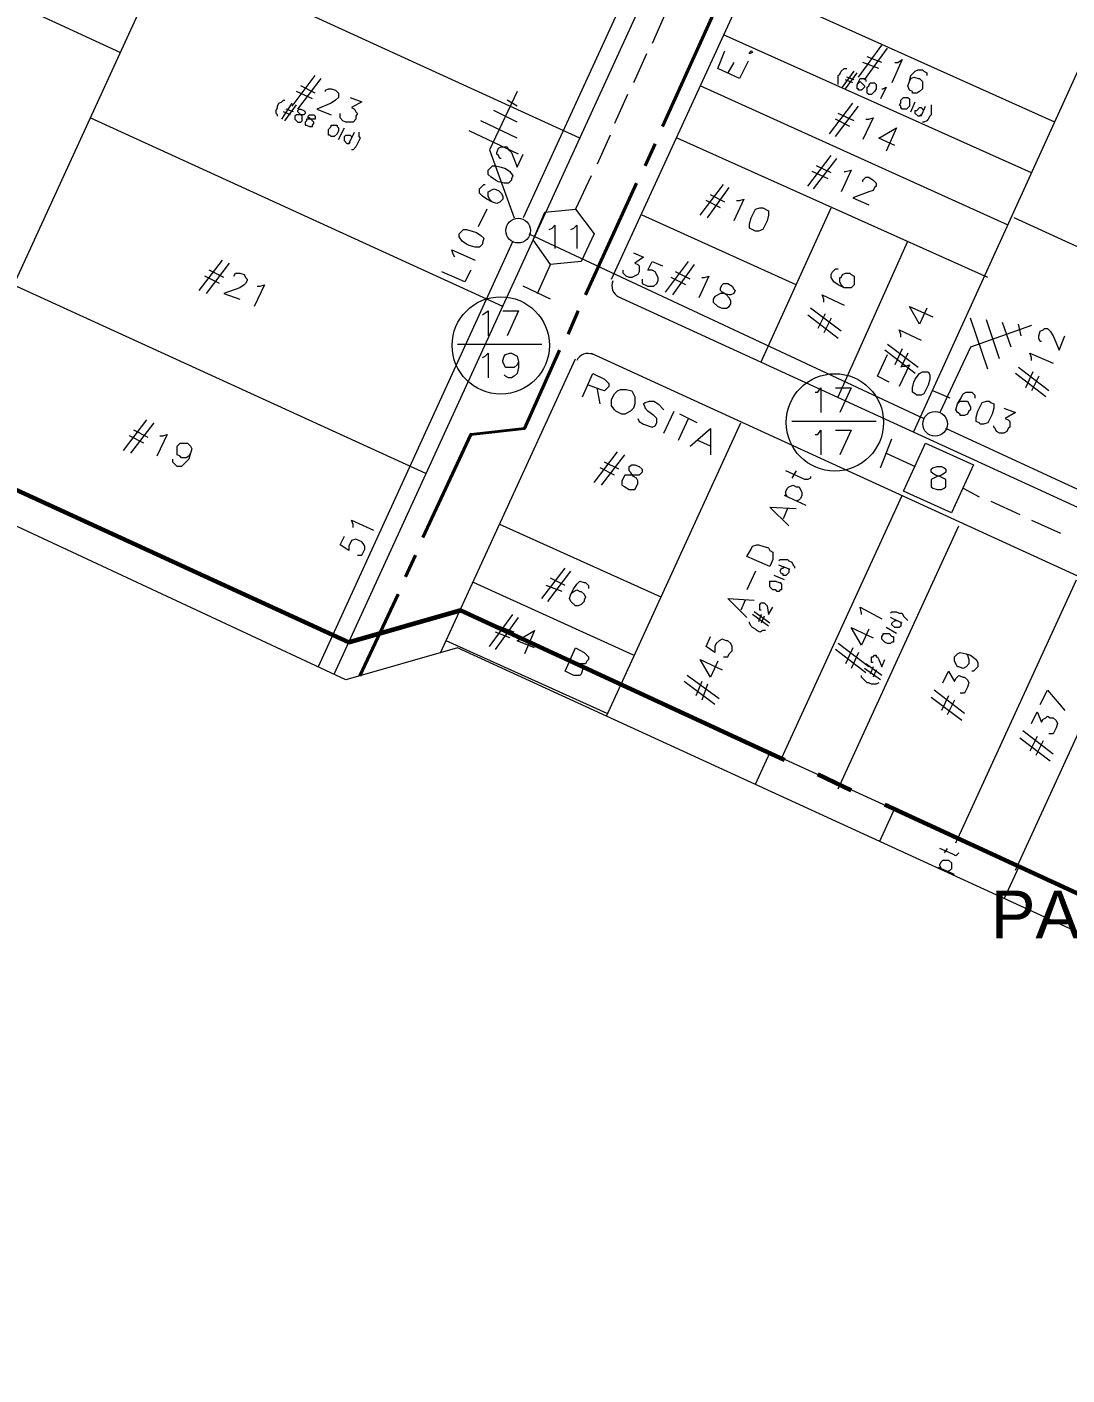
# Model space of a CAD drawing. Header units: millimetres. Extents: x 3.6 to 37.8, y 0.6 to 28.7.
# Drawn here: x 15.813 to 18.798, y 2.761 to 6.631 of the extents above; entities that cross this region are included whole.
import ezdxf

# ---------------------------------------------------------------- set-up
doc = ezdxf.new("R2010")
doc.units = ezdxf.units.MM
for name, color, linetype in [('PDF_0', 7, 'Continuous'), ('PDF_S45$BOUNDARY-NODE', 3, 'Continuous'), ('PDF_S45$NAME-ROAD', 7, 'Continuous'), ('PDF_S45$Passives-TapOffs', 7, 'Continuous'), ('PDF_S45$pole', 7, 'Continuous'), ('PDF_S45$strand', 7, 'Continuous'), ('PDF_S45$Symbols-EndOfLine', 7, 'Continuous'), ('PDF_S45$Symbols-SelfTerminating', 7, 'Continuous'), ('PDF_Text', 4, 'Continuous')]:
    doc.layers.add(name, color=color, linetype=linetype)
for name, color, linetype, true_color in [('PDF_S45$Cable-565', 23, 'Continuous', 0xdd8a6e), ('PDF_S45$Cable-840', 151, 'Continuous', 0x7fbfff), ('PDF_S45$LOTS', 254, 'Continuous', 0xdcdcdc), ('PDF_S45$ROAD', 8, 'Continuous', 0x808080), ('PDF_S45$SDU', 157, 'Continuous', 0x396472), ('PDF_S45$Symbols-Ground', 12, 'Continuous', 0xb80000)]:
    doc.layers.add(name, color=color, linetype=linetype, true_color=true_color)
doc.styles.add('PDF Swiss721BT-LightCondensed', font='arial.ttf')

msp = doc.modelspace()

# ---------------------------------------------------------------- linework, layer by layer
at = {"layer": 'PDF_0', "lineweight": 9}
msp.add_lwpolyline([(24.8509, 18.7793), (24.6007, 18.2164), (26.623, 17.2907), (26.8649, 17.3866), (27.5946, 17.0613), (27.3194, 16.4359), (29.8755, 15.2558), (28.6788, 12.4495), (28.8622, 12.3619), (26.7064, 7.6042), (26.9024, 7.5124), (26.4646, 6.5575), (26.0059, 6.7702), (23.7125, 1.8123), (22.6951, 2.2751), (22.5241, 2.3377), (17.0491, 4.8479), (16.728, 4.7562), (15.4145, 5.3691)], dxfattribs=at)
at = {"layer": 'PDF_S45$BOUNDARY-NODE', "lineweight": 60}
for points in [[(12.2913, 7.9586), (12.7625, 7.7418), (12.8835, 7.5791), (13.6924, 7.2122), (13.659, 7.133), (14.4638, 6.7619), (14.5889, 6.4324), (15.7731, 5.8904), (15.5521, 5.4067), (16.7364, 4.8646), (17.0575, 4.9563), (17.9873, 4.5268)], [(18.1791, 4.4393), (18.0832, 4.4851)], [(19.2424, 3.9514), (18.275, 4.3976)]]:
    msp.add_lwpolyline(points, dxfattribs=at)
at = {"layer": 'PDF_S45$Cable-565', "lineweight": 13}
for points in [[(17.6454, 6.6701), (17.6079, 6.5826)], [(17.5912, 6.5534), (17.5537, 6.47)], [(17.537, 6.4366), (17.4995, 6.3532)], [(17.4869, 6.3199), (17.4494, 6.2365)], [(17.4327, 6.2031), (17.3869, 6.1072)], [(18.5002, 5.3066), (18.5461, 5.2816)], [(18.5794, 5.2691), (18.6628, 5.2315)], [(18.6962, 5.2148), (18.7796, 5.1773)]]:
    msp.add_lwpolyline(points, dxfattribs=at)
at = {"layer": 'PDF_S45$Cable-840', "lineweight": 40}
for points in [[(17.6371, 6.3449), (17.783, 6.6659)], [(17.587, 6.2323), (17.6162, 6.2948)], [(17.4161, 5.8612), (17.562, 6.1822)], [(17.366, 5.7486), (17.3952, 5.8153)], [(17.341, 5.7027), (17.2409, 5.4775), (17.0866, 5.4609), (16.949, 5.1648)], [(16.9282, 5.1148), (16.899, 5.0522)], [(16.8782, 5.0022), (16.7685, 4.7677)]]:
    msp.add_lwpolyline(points, dxfattribs=at)
at = {"layer": 'PDF_S45$LOTS', "lineweight": 0}
for points in [[(15.5138, 5.3228), (17.7663, 10.2312)], [(18.3584, 5.4692), (19.3467, 7.6417)], [(14.8975, 7.1038), (16.0817, 6.5575)], [(17.3994, 6.3115), (16.2152, 6.8536)], [(18.7629, 6.3574), (17.8831, 6.7535)], [(18.6962, 6.2114), (17.8122, 6.6076)], [(18.6295, 6.0613), (17.7455, 6.4616)], [(17.1784, 5.8278), (15.9941, 6.3699)], [(18.5711, 5.9112), (17.6788, 6.3115)], [(18.0207, 5.8904), (17.5787, 6.0905)], [(17.9206, 5.6694), (18.1208, 6.1114)], [(19.5218, 5.6819), (18.6462, 6.0822)], [(18.1416, 5.5693), (18.3418, 6.0155)], [(16.9574, 5.3483), (15.7731, 5.8904)], [(17.4762, 4.6521), (17.8622, 5.4942)], [(16.7364, 4.8646), (15.5521, 5.4067)], [(15.8524, 5.2691), (15.8482, 5.2691)], [(17.979, 4.531), (18.3251, 5.2857)], [(17.6329, 4.9938), (17.17, 5.2023)], [(18.1416, 4.4434), (18.4877, 5.1982)], [(17.5537, 4.8271), (17.095, 5.0355)], [(18.4794, 4.2891), (18.8255, 5.0439)], [(18.6503, 4.2099), (18.9964, 4.9647)], [(17.4786, 4.6603), (17.0158, 4.8687)], [(17.5161, 4.7437), (21.7193, 2.8214)], [(17.9456, 4.5477), (17.9034, 4.4562)], [(18.3001, 4.3809), (18.2599, 4.2928)], [(18.6587, 4.2183), (18.6179, 4.1286)]]:
    msp.add_lwpolyline(points, dxfattribs=at)
at = {"layer": 'PDF_S45$NAME-ROAD', "lineweight": 9}
for points in [[(17.8831, 6.5325), (17.8581, 6.4825), (17.7955, 6.5117), (17.8164, 6.5617)], [(17.8414, 6.5283), (17.8247, 6.4992)], [(17.4077, 5.5693), (17.4369, 5.636), (17.4703, 5.6193), (17.4828, 5.6068), (17.4828, 5.5985), (17.4703, 5.586), (17.4578, 5.5901), (17.4244, 5.6026)], [(17.4578, 5.5484), (17.4494, 5.5943)], [(17.5662, 5.5067), (17.5703, 5.4984), (17.5829, 5.4901), (17.6079, 5.4817), (17.6162, 5.4859), (17.6204, 5.4942), (17.6204, 5.5067), (17.612, 5.5151), (17.5954, 5.5276), (17.587, 5.5359), (17.587, 5.5401), (17.5829, 5.5484), (17.587, 5.5526), (17.5995, 5.5568), (17.612, 5.5568), (17.6246, 5.5484), (17.6412, 5.5318)], [(17.6412, 5.465), (17.6704, 5.5276)], [(17.6829, 5.4442), (17.7121, 5.5067)], [(17.7371, 5.4942), (17.6871, 5.5192)], [(17.7163, 5.4275), (17.7747, 5.4775), (17.7747, 5.4025)], [(17.7747, 5.4275), (17.7371, 5.4442)]]:
    msp.add_lwpolyline(points, dxfattribs=at)
for points in [[(17.8873, 6.5575), (17.8914, 6.5617), (17.8956, 6.5575), (17.8873, 6.5534)], [(17.5328, 5.5901), (17.5495, 5.586), (17.5578, 5.5693), (17.5578, 5.5484), (17.5537, 5.5359), (17.5453, 5.5276), (17.5286, 5.5192), (17.5203, 5.5192), (17.5036, 5.5276), (17.4995, 5.5318), (17.4911, 5.5443), (17.4911, 5.5609), (17.4995, 5.5776), (17.5078, 5.586), (17.5161, 5.5901)]]:
    msp.add_lwpolyline(points, close=True, dxfattribs=at)
at = {"layer": 'PDF_S45$Passives-TapOffs', "lineweight": 9}
for points in [[(17.3869, 6.1072), (17.4411, 6.0363), (17.4036, 5.9571), (17.316, 5.9487), (17.2659, 6.0196), (17.2993, 6.0988)], [(18.3293, 5.2982), (18.3918, 5.4358), (18.5294, 5.3733), (18.4669, 5.2357)], [(18.4252, 5.3691), (18.4377, 5.3691), (18.446, 5.365), (18.4502, 5.3608), (18.4502, 5.3525), (18.446, 5.3483), (18.4377, 5.3441), (18.4252, 5.3399), (18.4085, 5.3316), (18.4085, 5.3108), (18.4127, 5.3066), (18.4252, 5.3024), (18.4377, 5.3024), (18.446, 5.3066), (18.4502, 5.3108), (18.4502, 5.3316), (18.4335, 5.3399), (18.421, 5.3441), (18.4127, 5.3483), (18.4085, 5.3525), (18.4085, 5.3608), (18.4127, 5.365)]]:
    msp.add_lwpolyline(points, close=True, dxfattribs=at)
for points in [[(17.3118, 6.0488), (17.3202, 6.053), (17.3285, 6.0613), (17.3285, 5.9946)], [(17.3744, 6.0488), (17.3827, 6.053), (17.391, 6.0613), (17.391, 5.9946)]]:
    msp.add_lwpolyline(points, dxfattribs=at)
at = {"layer": 'PDF_S45$pole', "lineweight": 0}
for points in [[(17.1742, 6.2531), (17.17, 6.2531), (17.1659, 6.2615), (17.1617, 6.2656), (17.1617, 6.2698), (17.1659, 6.2823), (17.1742, 6.2865), (17.1909, 6.2865), (17.1951, 6.2782), (17.2034, 6.2698), (17.2201, 6.2281), (17.2368, 6.2656)], [(17.1492, 6.128), (17.1325, 6.1364), (17.12, 6.1447), (17.1117, 6.1531), (17.1117, 6.1656), (17.1242, 6.1781), (17.1283, 6.1781)], [(17.1325, 6.1072), (17.1075, 6.0572)], [(17.0408, 5.9696), (17.0366, 5.9779), (17.0324, 5.9904), (17.0992, 5.9612)], [(17.0866, 5.9321), (17.07, 5.8987), (17.0032, 5.9279)], [(18.2876, 5.611), (18.2542, 5.6277), (18.2834, 5.6902)], [(18.3251, 5.6568), (18.3334, 5.6568), (18.3459, 5.661), (18.3167, 5.5985)], [(18.4627, 5.5651), (18.4127, 5.586)], [(18.4835, 5.5484), (18.4919, 5.5609), (18.5002, 5.5776), (18.5086, 5.5818), (18.5252, 5.5818), (18.5336, 5.5735), (18.5336, 5.5651)], [(18.617, 5.5359), (18.6503, 5.5234), (18.6211, 5.5067), (18.6295, 5.5026), (18.6337, 5.4984), (18.6337, 5.4817), (18.6295, 5.4775), (18.6253, 5.4692), (18.617, 5.465), (18.6045, 5.465), (18.5961, 5.4692), (18.592, 5.4775), (18.5878, 5.4817), (18.5878, 5.4859)]]:
    msp.add_lwpolyline(points, dxfattribs=at)
for points in [[(17.1367, 6.2198), (17.1492, 6.2323), (17.1575, 6.2323), (17.1742, 6.2281), (17.1867, 6.2239), (17.1992, 6.2156), (17.2076, 6.2031), (17.2034, 6.1948), (17.2034, 6.1906), (17.1951, 6.1822), (17.1826, 6.1822), (17.1659, 6.1864), (17.1575, 6.1906), (17.145, 6.1989), (17.1367, 6.2073)], [(17.1409, 6.1364), (17.1367, 6.1447), (17.1367, 6.1572), (17.1534, 6.1656), (17.1659, 6.1614), (17.1742, 6.1531), (17.1784, 6.1447), (17.1784, 6.1364), (17.17, 6.128), (17.1617, 6.1239), (17.1492, 6.128)], [(17.0533, 6.0363), (17.0658, 6.0488), (17.0741, 6.0488), (17.0908, 6.0446), (17.1033, 6.0405), (17.1158, 6.0321), (17.1242, 6.0238), (17.12, 6.0113), (17.12, 6.0071), (17.1117, 5.9988), (17.0992, 5.9988), (17.0825, 6.0029), (17.0741, 6.0071), (17.0616, 6.0155), (17.0533, 6.028)], [(18.3835, 5.6402), (18.4001, 5.6402), (18.4043, 5.6318), (18.4043, 5.6193), (18.4001, 5.6026), (18.3876, 5.5776), (18.3793, 5.5735), (18.3668, 5.5735), (18.3626, 5.5776), (18.3543, 5.5818), (18.3543, 5.5943), (18.3584, 5.611), (18.3626, 5.6193), (18.3751, 5.636)], [(18.4919, 5.5568), (18.5127, 5.5568), (18.5211, 5.5401), (18.5211, 5.5318), (18.5169, 5.5276), (18.5127, 5.5192), (18.5044, 5.5151), (18.4919, 5.5151), (18.4919, 5.5192), (18.4835, 5.5234), (18.4794, 5.5318), (18.4835, 5.5484)], [(18.5753, 5.5568), (18.5794, 5.5526), (18.5878, 5.5484), (18.5878, 5.5359), (18.5836, 5.5192), (18.5711, 5.4942), (18.5586, 5.4901), (18.5503, 5.4901), (18.5461, 5.4942), (18.5377, 5.4984), (18.5377, 5.5109), (18.5419, 5.5276), (18.5544, 5.5526), (18.5669, 5.5568)]]:
    msp.add_lwpolyline(points, close=True, dxfattribs=at)
for centre in [(17.2228, 6.0458), (18.4196, 5.4912)]:
    msp.add_circle(centre, 0.0354, dxfattribs=at)
at = {"layer": 'PDF_S45$ROAD', "lineweight": 0}
for points in [[(19.3759, 10.6231), (16.6939, 4.7721)], [(17.4911, 5.907), (18.054, 7.133), (18.9339, 6.7368)], [(19.2091, 5.0772), (17.5078, 5.857)], [(17.4327, 5.6944), (22.8785, 3.2008)], [(17.0003, 4.8339), (17.3869, 5.6777)]]:
    msp.add_lwpolyline(points, dxfattribs=at)
for centre, start, end in [((17.5272, 5.8873), 155.3852, 245.396), ((17.423, 5.658), 65.3962, 155.3851)]:
    msp.add_arc(centre, 0.0354, start, end, dxfattribs=at)
at = {"layer": 'PDF_S45$SDU', "lineweight": 0}
for points in [[(18.2, 6.4866), (18.2667, 6.5784)], [(18.2167, 6.4783), (18.2834, 6.57)], [(18.2667, 6.5283), (18.225, 6.545)], [(18.1416, 6.4658), (18.1416, 6.4908), (18.1458, 6.495), (18.15, 6.5033), (18.1583, 6.5117), (18.1666, 6.5117)], [(18.1541, 6.4575), (18.1875, 6.5033)], [(18.2584, 6.5117), (18.2125, 6.5283)], [(18.3042, 6.5283), (18.3126, 6.5283), (18.3251, 6.5367), (18.2959, 6.47)], [(18.3459, 6.4741), (18.3501, 6.4908), (18.3626, 6.5033), (18.371, 6.5075), (18.3835, 6.5075), (18.3876, 6.5033), (18.396, 6.4992), (18.396, 6.4908)], [(16.5738, 6.4032), (16.6405, 6.4908)], [(16.5904, 6.3949), (16.6572, 6.4825)], [(18.1625, 6.4533), (18.1958, 6.4992)], [(18.1833, 6.47), (18.1625, 6.4783)], [(18.1875, 6.4783), (18.1666, 6.4866)], [(18.1958, 6.4658), (18.2042, 6.4741), (18.2167, 6.4616), (18.2167, 6.4575), (18.2083, 6.4491), (18.2, 6.4491), (18.2, 6.4533), (18.1958, 6.4533), (18.1958, 6.4658), (18.2042, 6.4825), (18.2167, 6.4825), (18.2208, 6.4783), (18.2208, 6.4741)], [(16.6321, 6.4241), (16.5863, 6.4449)], [(16.6405, 6.4408), (16.5988, 6.4616)], [(16.6697, 6.4449), (16.6697, 6.4491), (16.678, 6.4533), (16.6863, 6.4533), (16.6989, 6.4491), (16.7072, 6.4408), (16.7072, 6.4283), (16.6989, 6.4199), (16.6863, 6.4116), (16.6446, 6.3949), (16.6863, 6.3782)], [(16.7405, 6.4283), (16.7739, 6.4158), (16.7447, 6.3991), (16.7531, 6.3949), (16.7572, 6.3866), (16.7614, 6.3824), (16.7572, 6.3741), (16.7572, 6.3657), (16.7489, 6.3574), (16.728, 6.3574), (16.7197, 6.3615), (16.7114, 6.3699), (16.7114, 6.3824)], [(18.2667, 6.4533), (18.2709, 6.4533), (18.2792, 6.4575), (18.2625, 6.4241)], [(16.5321, 6.3741), (16.5321, 6.3782), (16.5279, 6.3824), (16.5279, 6.3907), (16.5321, 6.3991), (16.5321, 6.4032), (16.5362, 6.4116), (16.5446, 6.4158), (16.5487, 6.4199), (16.5529, 6.4199)], [(16.5446, 6.3657), (16.5738, 6.4116)], [(16.5696, 6.3782), (16.5487, 6.3866)], [(16.5529, 6.3615), (16.5863, 6.4074)], [(16.5779, 6.3866), (16.5571, 6.3949)], [(18.1166, 6.324), (18.1833, 6.4116)], [(18.1333, 6.3157), (18.2, 6.4032)], [(18.3501, 6.3866), (18.3626, 6.4158)], [(18.3793, 6.3782), (18.3751, 6.3741), (18.371, 6.3741), (18.3626, 6.3824), (18.3626, 6.3907), (18.3668, 6.3907), (18.3751, 6.3991), (18.3793, 6.3991), (18.3876, 6.3907)], [(18.3793, 6.3741), (18.3918, 6.4032)], [(18.4085, 6.4074), (18.4085, 6.3782), (18.4043, 6.3741), (18.4001, 6.3657), (18.396, 6.3615), (18.3876, 6.3574), (18.3835, 6.3574)], [(18.175, 6.3449), (18.1333, 6.3657)], [(18.1875, 6.3615), (18.1416, 6.3824)], [(18.2208, 6.3657), (18.2292, 6.3657), (18.2417, 6.3699), (18.2125, 6.3073)], [(16.7072, 6.3073), (16.7239, 6.3407)], [(16.7364, 6.2948), (16.7322, 6.2948), (16.7239, 6.3032), (16.7239, 6.3157), (16.728, 6.3199), (16.7405, 6.3199), (16.7447, 6.3157), (16.7447, 6.3115)], [(16.7405, 6.299), (16.7364, 6.2948), (16.7531, 6.3282)], [(16.7656, 6.3282), (16.7656, 6.3157), (16.7697, 6.3115), (16.7572, 6.2865), (16.7489, 6.2782), (16.7447, 6.2782)], [(18.3042, 6.2907), (18.2584, 6.3115), (18.3084, 6.3407), (18.2792, 6.274)], [(18.054, 6.1739), (18.1208, 6.2615)], [(18.0707, 6.1656), (18.1374, 6.2531)], [(18.1208, 6.2114), (18.0791, 6.2323)], [(18.1124, 6.1948), (18.0666, 6.2156)], [(18.1583, 6.2156), (18.1625, 6.2156), (18.1791, 6.2198), (18.15, 6.1572)], [(18.2125, 6.1864), (18.2125, 6.1906), (18.2208, 6.1989), (18.2292, 6.1989), (18.2417, 6.1906), (18.25, 6.1822), (18.25, 6.1739), (18.2459, 6.1697), (18.2417, 6.1614), (18.2292, 6.1572), (18.1833, 6.1405), (18.2292, 6.1197)], [(17.7455, 6.0905), (17.8122, 6.1781)], [(17.7663, 6.0822), (17.8289, 6.1697)], [(17.8039, 6.1114), (17.7622, 6.1322)], [(17.8164, 6.128), (17.7747, 6.1489)], [(17.8497, 6.1322), (17.8581, 6.1322), (17.8706, 6.1364), (17.8414, 6.0738)], [(16.3069, 5.8737), (16.3736, 5.9612)], [(16.3277, 5.8653), (16.3945, 5.9529)], [(16.3778, 5.9112), (16.3361, 5.9321)], [(16.407, 5.9154), (16.4111, 5.9237), (16.4236, 5.9237), (16.4362, 5.9195), (16.4403, 5.9112), (16.4445, 5.907), (16.4445, 5.9029), (16.4403, 5.8945), (16.4362, 5.8904), (16.4236, 5.882), (16.3778, 5.8653), (16.4236, 5.8487)], [(17.6454, 5.8695), (17.7121, 5.9571)], [(17.6663, 5.8612), (17.7288, 5.9487)], [(17.7163, 5.907), (17.6746, 5.9279)], [(18.1583, 5.882), (18.1416, 5.8904), (18.1291, 5.8987), (18.1208, 5.9112), (18.1208, 5.9195), (18.1249, 5.9279), (18.1333, 5.9362), (18.1416, 5.9362)], [(16.3653, 5.8945), (16.3236, 5.9154)], [(16.4737, 5.8862), (16.482, 5.8862), (16.4945, 5.8904), (16.4653, 5.8278)], [(17.7038, 5.8904), (17.6621, 5.9112)], [(17.7496, 5.9112), (17.758, 5.9112), (17.7705, 5.9154), (17.7413, 5.8528)], [(18.0999, 5.8403), (18.0999, 5.8487), (18.0957, 5.8612), (18.1583, 5.832)], [(18.15, 5.7569), (18.0624, 5.8236)], [(18.1041, 5.807), (18.0832, 5.7653)], [(18.396, 5.8236), (18.3751, 5.7778), (18.3459, 5.8278), (18.4127, 5.7986)], [(18.1416, 5.7361), (18.054, 5.8028)], [(18.1208, 5.7945), (18.0999, 5.7528)], [(18.3209, 5.7402), (18.3209, 5.7486), (18.3167, 5.7611), (18.3793, 5.7319)], [(18.7254, 5.7277), (18.7212, 5.7277), (18.717, 5.7361), (18.717, 5.7444), (18.7212, 5.7569), (18.7296, 5.7611), (18.7337, 5.7653), (18.7421, 5.7653), (18.7504, 5.7569), (18.7587, 5.7444), (18.7754, 5.7027), (18.7921, 5.7444)], [(18.3626, 5.636), (18.275, 5.7027)], [(18.371, 5.6527), (18.2834, 5.7194)], [(18.3251, 5.7069), (18.3042, 5.661)], [(18.3418, 5.6944), (18.3209, 5.6527)], [(18.6962, 5.6735), (18.6962, 5.6819), (18.692, 5.6944), (18.7587, 5.6652)], [(18.7462, 5.586), (18.6587, 5.6527)], [(18.7379, 5.5693), (18.6503, 5.636)], [(18.7004, 5.6402), (18.6795, 5.5943)], [(18.717, 5.6277), (18.6962, 5.586)], [(16.0901, 5.415), (16.1568, 5.5026)], [(16.1484, 5.4358), (16.1067, 5.4567)], [(16.1109, 5.4067), (16.1776, 5.4942)], [(16.1609, 5.4525), (16.1192, 5.4734)], [(16.1943, 5.4567), (16.2026, 5.4567), (16.2152, 5.4609), (16.186, 5.3983)], [(16.2819, 5.4067), (16.2777, 5.39), (16.2568, 5.3691), (16.2443, 5.3691), (16.2318, 5.3816), (16.2318, 5.39)], [(17.4411, 5.3233), (17.5078, 5.4108)], [(17.4619, 5.3149), (17.5286, 5.4025)], [(17.512, 5.3608), (17.4703, 5.3816)], [(17.4995, 5.3441), (17.4578, 5.365)], [(18.0624, 5.3399), (18.0624, 5.3358), (18.054, 5.3316), (18.0457, 5.3316), (17.9915, 5.3566)], [(18.0207, 5.3566), (18.0082, 5.3358)], [(17.9957, 5.2816), (17.9915, 5.2899), (17.9915, 5.2982), (17.9957, 5.3066), (17.9998, 5.3108), (18.0123, 5.3149), (18.0207, 5.3108), (18.029, 5.3108), (18.0374, 5.2941), (18.0374, 5.2857), (18.0332, 5.2774), (18.029, 5.2732), (18.0207, 5.2691)], [(18.0499, 5.2565), (17.9873, 5.2857)], [(17.9998, 5.1982), (17.9456, 5.2524), (18.0207, 5.2482)], [(17.9957, 5.2482), (17.9832, 5.219)], [(17.291, 4.9897), (17.3577, 5.0772)], [(17.9706, 5.0981), (17.9748, 5.1023), (17.9957, 5.1023), (17.9998, 5.0981), (18.0082, 5.0939), (18.0123, 5.0856), (18.0165, 5.0814), (18.0165, 5.0772)], [(18.004, 5.0731), (17.9706, 5.0856)], [(17.9998, 5.0731), (17.9998, 5.0647), (17.9915, 5.0564), (17.9832, 5.0564), (17.9832, 5.0606), (17.979, 5.0606), (17.9748, 5.0689), (17.979, 5.0772), (17.9832, 5.0772), (17.9873, 5.0814)], [(17.3076, 4.9813), (17.3744, 5.0689)], [(17.3577, 5.0272), (17.316, 5.0481)], [(17.3744, 5.0022), (17.3827, 5.0189), (17.391, 5.0314), (17.3994, 5.0397), (17.4119, 5.0355), (17.4161, 5.0355), (17.4244, 5.0272), (17.4244, 5.0189)], [(17.9039, 5.0689), (17.8789, 5.0147)], [(17.9873, 5.0439), (17.9581, 5.0564)], [(17.3493, 5.0105), (17.3035, 5.0272)], [(17.8789, 4.9355), (17.8247, 4.9897), (17.8998, 4.9855)], [(17.8747, 4.9855), (17.8622, 4.9563)], [(17.9206, 4.9563), (17.9164, 4.9563), (17.9164, 4.973), (17.9206, 4.9772), (17.929, 4.9772), (17.9373, 4.9688), (17.9415, 4.9438), (17.954, 4.9647)], [(18.2083, 4.9438), (18.2083, 4.948), (18.2042, 4.9647), (18.2667, 4.9313)], [(17.1409, 4.8521), (17.2076, 4.9438)], [(17.1575, 4.8437), (17.2242, 4.9355)], [(17.9331, 4.8979), (17.9248, 4.8979), (17.9164, 4.8938), (17.9081, 4.8979), (17.9039, 4.9021), (17.8956, 4.9063), (17.8914, 4.9104), (17.8873, 4.9188), (17.8873, 4.923)], [(17.9415, 4.9104), (17.8956, 4.9438)], [(17.9456, 4.9188), (17.8998, 4.9521)], [(17.9206, 4.9438), (17.9123, 4.923)], [(17.929, 4.9396), (17.9206, 4.9188)], [(18.2917, 4.948), (18.2959, 4.9521), (18.3084, 4.9521), (18.3167, 4.948), (18.3251, 4.948), (18.3293, 4.9396), (18.3418, 4.9271)], [(18.3251, 4.9188), (18.2917, 4.9355)], [(18.3209, 4.923), (18.3209, 4.9104), (18.3167, 4.9063), (18.3042, 4.9063), (18.2959, 4.9146), (18.2959, 4.9188), (18.3042, 4.9271), (18.3084, 4.9271)], [(17.1992, 4.8771), (17.1575, 4.8938)], [(17.2117, 4.8938), (17.1659, 4.9104)], [(17.2701, 4.8479), (17.2201, 4.8687), (17.2701, 4.8979), (17.2409, 4.8312)], [(17.8122, 4.8229), (17.8247, 4.8229), (17.8289, 4.8312), (17.8372, 4.8396), (17.8372, 4.8521), (17.833, 4.8604), (17.8247, 4.8687), (17.8205, 4.8687), (17.808, 4.8729), (17.7997, 4.8687), (17.7913, 4.8604), (17.7872, 4.8521), (17.7872, 4.8354), (17.7622, 4.8521), (17.7747, 4.8813)], [(18.2292, 4.9021), (18.2083, 4.8562), (18.1791, 4.9063), (18.2417, 4.8771)], [(18.3084, 4.8896), (18.2792, 4.9063)], [(17.3452, 4.8187), (17.291, 4.8437)], [(17.3994, 4.802), (17.4077, 4.7979), (17.4077, 4.7854), (17.4036, 4.7728), (17.3994, 4.7687), (17.3827, 4.7687), (17.3577, 4.7812), (17.3869, 4.8479), (17.4119, 4.8354), (17.4244, 4.8229), (17.4244, 4.8145), (17.4202, 4.8104), (17.4161, 4.802), (17.3994, 4.802), (17.3702, 4.8145)], [(18.2208, 4.777), (18.1333, 4.8437)], [(18.2292, 4.7937), (18.1416, 4.8604)], [(18.1833, 4.8479), (18.1625, 4.802)], [(17.7955, 4.8104), (17.7747, 4.7645), (17.7455, 4.8145), (17.808, 4.7854)], [(18.2, 4.8354), (18.1791, 4.7895)], [(18.2667, 4.7687), (18.2208, 4.802)], [(18.2417, 4.8062), (18.2375, 4.8062), (18.2375, 4.8229), (18.2417, 4.8229), (18.2459, 4.8271), (18.25, 4.8271), (18.25, 4.8229), (18.2542, 4.8229), (18.2584, 4.8145), (18.2667, 4.7937), (18.275, 4.8145)], [(18.5086, 4.8312), (18.5211, 4.8271), (18.5377, 4.8145), (18.5419, 4.8062), (18.5419, 4.7937), (18.5294, 4.7812), (18.5252, 4.7812)], [(17.7997, 4.702), (17.708, 4.7687)], [(18.2584, 4.7478), (18.25, 4.7437), (18.2375, 4.7437), (18.2292, 4.7478), (18.225, 4.7478), (18.2083, 4.7645), (18.2083, 4.7687)], [(18.2625, 4.7562), (18.2167, 4.7895)], [(18.2417, 4.7937), (18.2333, 4.7728)], [(18.25, 4.7854), (18.2417, 4.7645)], [(18.4418, 4.7478), (18.4585, 4.7812), (18.4752, 4.752), (18.4794, 4.7603), (18.4877, 4.7687), (18.5002, 4.7645), (18.5044, 4.7645), (18.5127, 4.7562), (18.5169, 4.7478), (18.5127, 4.7353), (18.5044, 4.7186), (18.4919, 4.7186)], [(17.7872, 4.6853), (17.6996, 4.752)], [(17.7496, 4.752), (17.733, 4.7103)], [(17.7663, 4.7437), (17.7496, 4.6978)], [(18.5044, 4.6603), (18.4168, 4.727)], [(18.7212, 4.6853), (18.7421, 4.727), (18.7921, 4.6686)], [(18.496, 4.6394), (18.4085, 4.7061)], [(18.4585, 4.7103), (18.4377, 4.6686)], [(18.4752, 4.6978), (18.4543, 4.6561)], [(18.6962, 4.6311), (18.7129, 4.6644), (18.7254, 4.6352), (18.7296, 4.6436), (18.7379, 4.6477), (18.7421, 4.6519), (18.7504, 4.6477), (18.7587, 4.6477), (18.7671, 4.6394), (18.7713, 4.6311), (18.7671, 4.6186), (18.7587, 4.6019), (18.7462, 4.6019)], [(18.7587, 4.5435), (18.6712, 4.6102)], [(18.7504, 4.5227), (18.6628, 4.5894)], [(18.7129, 4.5935), (18.692, 4.5518)], [(18.7296, 4.581), (18.7087, 4.5393)], [(18.4877, 4.26), (18.4794, 4.2516), (18.471, 4.2558), (18.4335, 4.2725)], [(18.4543, 4.2725), (18.446, 4.26)], [(18.4752, 4.1974), (18.4293, 4.2183)], [(18.4377, 4.2141), (18.4335, 4.2224), (18.4335, 4.2266), (18.4377, 4.2349), (18.4418, 4.2391), (18.4585, 4.2391), (18.4669, 4.2308), (18.4669, 4.2141), (18.4627, 4.2099), (18.4543, 4.2057)]]:
    msp.add_lwpolyline(points, dxfattribs=at)
for points in [[(18.2333, 6.47), (18.2459, 6.47), (18.25, 6.4658), (18.25, 6.4533), (18.2459, 6.4449), (18.2375, 6.4366), (18.2292, 6.4366), (18.225, 6.4408), (18.225, 6.4575), (18.2292, 6.4616)], [(18.3501, 6.4825), (18.3584, 6.4866), (18.371, 6.4825), (18.3751, 6.4825), (18.3835, 6.4741), (18.3835, 6.4533), (18.3751, 6.4449), (18.3668, 6.4408), (18.3543, 6.4408), (18.3543, 6.4449), (18.3459, 6.4491), (18.3418, 6.4616), (18.3459, 6.4741)], [(18.3293, 6.4283), (18.3418, 6.4283), (18.3459, 6.4241), (18.3459, 6.4032), (18.3376, 6.3949), (18.3251, 6.3949), (18.3209, 6.3991), (18.3209, 6.4032), (18.3167, 6.4074), (18.3209, 6.4116), (18.3209, 6.4199)], [(16.5988, 6.3949), (16.6071, 6.3907), (16.6113, 6.3866), (16.6113, 6.3824), (16.6071, 6.3782), (16.5863, 6.3782), (16.5821, 6.3741), (16.5821, 6.3657), (16.5904, 6.3574), (16.5988, 6.3574), (16.6029, 6.3615), (16.6029, 6.3741), (16.5904, 6.3866), (16.5904, 6.3907), (16.5946, 6.3949)], [(16.6238, 6.3699), (16.6196, 6.3699), (16.6196, 6.3741), (16.6238, 6.3782), (16.6363, 6.3782), (16.6405, 6.3741), (16.6405, 6.3657), (16.628, 6.3657), (16.6155, 6.3657), (16.6155, 6.3615), (16.6113, 6.3574), (16.6113, 6.349), (16.6155, 6.349), (16.6238, 6.3449), (16.6321, 6.3449), (16.6321, 6.349), (16.6363, 6.3532), (16.6363, 6.3574), (16.628, 6.3657)], [(16.6863, 6.349), (16.703, 6.349), (16.703, 6.3449), (16.7072, 6.3407), (16.7072, 6.3324), (16.703, 6.324), (16.6947, 6.3157), (16.6863, 6.3157), (16.6822, 6.3199), (16.678, 6.3199), (16.678, 6.3365), (16.6863, 6.3449)], [(17.9248, 6.1114), (17.9415, 6.103), (17.9415, 6.0905), (17.9373, 6.0738), (17.9248, 6.0488), (17.9123, 6.0446), (17.9039, 6.0446), (17.8873, 6.053), (17.8873, 6.0655), (17.8914, 6.0822), (17.9039, 6.1072), (17.9164, 6.1114)], [(18.15, 5.8904), (18.1458, 5.8987), (18.1458, 5.9112), (18.15, 5.9112), (18.1541, 5.9195), (18.1625, 5.9237), (18.175, 5.9237), (18.1791, 5.9195), (18.1875, 5.9154), (18.1875, 5.8904), (18.1791, 5.882), (18.1583, 5.882)], [(17.8247, 5.8945), (17.8372, 5.8862), (17.8414, 5.8778), (17.8456, 5.8737), (17.8414, 5.8653), (17.833, 5.8612), (17.8289, 5.8612), (17.8122, 5.8653), (17.8039, 5.8653), (17.7872, 5.857), (17.783, 5.8487), (17.783, 5.8403), (17.7955, 5.8278), (17.808, 5.8236), (17.8205, 5.8236), (17.8289, 5.8278), (17.833, 5.8362), (17.833, 5.8445), (17.8289, 5.8528), (17.8205, 5.8612), (17.808, 5.8695), (17.8039, 5.8737), (17.8039, 5.882), (17.808, 5.8904), (17.8122, 5.8945)], [(16.2777, 5.3983), (16.2694, 5.3941), (16.2568, 5.3941), (16.2527, 5.3983), (16.2443, 5.4025), (16.2443, 5.4275), (16.2527, 5.4358), (16.2735, 5.4358), (16.2819, 5.4275), (16.286, 5.4192), (16.2819, 5.4067)], [(17.5578, 5.3733), (17.5703, 5.3691), (17.5787, 5.3608), (17.5787, 5.3525), (17.5703, 5.3441), (17.5286, 5.3441), (17.5203, 5.3274), (17.5203, 5.3149), (17.5286, 5.3108), (17.5412, 5.3024), (17.5578, 5.3024), (17.5662, 5.3191), (17.5662, 5.3274), (17.562, 5.3358), (17.5537, 5.3399), (17.5453, 5.3525), (17.5412, 5.3566), (17.5412, 5.3691), (17.5495, 5.3733)], [(17.8789, 5.1106), (17.8914, 5.1314), (17.8956, 5.1398), (17.9081, 5.144), (17.9123, 5.144), (17.9248, 5.1398), (17.9415, 5.1356), (17.9456, 5.1273), (17.954, 5.1231), (17.954, 5.1023), (17.9456, 5.0814)], [(17.9456, 5.023), (17.9456, 5.0397), (17.9623, 5.0397), (17.9706, 5.0355), (17.9748, 5.0355), (17.979, 5.0314), (17.979, 5.0147), (17.9748, 5.0147), (17.9706, 5.0105), (17.9665, 5.0105), (17.9623, 5.0147), (17.954, 5.0147)], [(17.3827, 5.0105), (17.391, 5.0147), (17.3994, 5.0105), (17.4036, 5.0105), (17.4119, 5.0022), (17.4161, 4.9938), (17.4119, 4.9855), (17.4119, 4.9813), (17.4036, 4.973), (17.3952, 4.9688), (17.3869, 4.9688), (17.3744, 4.9813), (17.3702, 4.9897), (17.3744, 5.0022)], [(18.2667, 4.8813), (18.2709, 4.8854), (18.2709, 4.8896), (18.2876, 4.8896), (18.2959, 4.8813), (18.3001, 4.8813), (18.3001, 4.8646), (18.2959, 4.8646), (18.2917, 4.8604), (18.2834, 4.8604), (18.275, 4.8646), (18.2667, 4.8729)], [(18.5127, 4.8271), (18.5169, 4.8145), (18.5169, 4.802), (18.5086, 4.7937), (18.5002, 4.7895), (18.4877, 4.7937), (18.4835, 4.7937), (18.4752, 4.8104), (18.4752, 4.8229), (18.4835, 4.8312), (18.4919, 4.8354), (18.5086, 4.8312)]]:
    msp.add_lwpolyline(points, close=True, dxfattribs=at)
at = {"layer": 'PDF_S45$strand', "color": 254, "lineweight": 0, "true_color": 0xdcdcdc}
for points in [[(17.9832, 7.7084), (17.2368, 6.0822)], [(17.2076, 6.0155), (16.6483, 4.7934)], [(17.2534, 6.0363), (18.3876, 5.5067)], [(19.4343, 5.023), (18.4502, 5.4775)]]:
    msp.add_lwpolyline(points, dxfattribs=at)
at = {"layer": 'PDF_S45$strand', "lineweight": 0}
for points in [[(17.5537, 5.9821), (17.5829, 5.9696), (17.5578, 5.9529), (17.5662, 5.9487), (17.5703, 5.9446), (17.5703, 5.9279), (17.5662, 5.9195), (17.5495, 5.9112), (17.5412, 5.9112), (17.5328, 5.9154), (17.5245, 5.9237), (17.5245, 5.9321)], [(17.5787, 5.907), (17.5787, 5.8945), (17.5954, 5.8862), (17.612, 5.8862), (17.6204, 5.8945), (17.6246, 5.9029), (17.6246, 5.9112), (17.6162, 5.9279), (17.6079, 5.9321), (17.5954, 5.9321), (17.6079, 5.9571), (17.6371, 5.9446)], [(16.7489, 5.194), (16.7489, 5.2023), (16.7447, 5.2148), (16.8073, 5.1857)], [(16.7614, 5.1148), (16.7739, 5.1148), (16.7822, 5.1314), (16.7822, 5.1398), (16.7781, 5.1481), (16.7739, 5.1523), (16.7572, 5.1606), (16.7447, 5.1565), (16.7364, 5.1398), (16.7364, 5.1273), (16.7114, 5.144), (16.7239, 5.169)]]:
    msp.add_lwpolyline(points, dxfattribs=at)
at = {"layer": 'PDF_S45$Symbols-EndOfLine', "lineweight": 9}
for points in [[(17.12, 5.8028), (17.1242, 5.807), (17.1367, 5.8153), (17.1367, 5.7444)], [(17.1784, 5.8153), (17.2242, 5.8153), (17.1909, 5.7444)], [(17.12, 5.6819), (17.1283, 5.686), (17.1367, 5.6944), (17.1367, 5.6235)], [(17.2242, 5.6694), (17.2242, 5.6527), (17.2201, 5.636), (17.2117, 5.6277), (17.2034, 5.6235), (17.1951, 5.6235), (17.1867, 5.6277), (17.1826, 5.6318)], [(18.0749, 5.5818), (18.0832, 5.5818), (18.0916, 5.5943), (18.0916, 5.5234)], [(18.1333, 5.5943), (18.1791, 5.5943), (18.1458, 5.5234)], [(18.0749, 5.4609), (18.0832, 5.4609), (18.0916, 5.4734), (18.0916, 5.4025)], [(18.1333, 5.4734), (18.1791, 5.4734), (18.1458, 5.4025)]]:
    msp.add_lwpolyline(points, dxfattribs=at)
at = {"layer": 'PDF_S45$Symbols-EndOfLine', "color": 15, "lineweight": 0, "true_color": 0x954a4a}
for points in [[(17.291, 5.7194), (17.0491, 5.7194)], [(18.25, 5.4984), (18.0082, 5.4984)]]:
    msp.add_lwpolyline(points, dxfattribs=at)
at = {"layer": 'PDF_S45$Symbols-EndOfLine', "lineweight": 9}
msp.add_lwpolyline([(17.2201, 5.661), (17.2117, 5.6527), (17.1867, 5.6527), (17.1784, 5.6694), (17.1784, 5.6735), (17.1826, 5.686), (17.1867, 5.6902), (17.1992, 5.6944), (17.2034, 5.6944), (17.2201, 5.686), (17.2242, 5.6694)], close=True, dxfattribs=at)
at = {"layer": 'PDF_S45$Symbols-EndOfLine', "color": 15, "lineweight": 0, "true_color": 0x954a4a}
for centre in [(17.1728, 5.7164), (18.1319, 5.4954)]:
    msp.add_circle(centre, 0.1397, dxfattribs=at)
at = {"layer": 'PDF_S45$Symbols-Ground', "lineweight": 0}
for points in [[(17.2201, 6.4449), (17.1409, 6.2782), (17.2117, 6.0822)], [(17.2201, 6.3574), (17.1534, 6.3907)], [(17.2201, 6.4032), (17.1909, 6.4199)], [(17.2201, 6.3115), (17.1158, 6.3615)], [(17.2242, 6.2656), (17.0825, 6.3324)], [(18.6962, 5.7736), (18.5211, 5.7111), (18.4335, 5.5234)], [(18.5711, 5.6485), (18.5211, 5.7945)], [(18.6045, 5.6777), (18.5669, 5.7903)], [(18.6378, 5.7111), (18.6128, 5.7819)], [(18.667, 5.7444), (18.6587, 5.7778)]]:
    msp.add_lwpolyline(points, dxfattribs=at)
at = {"layer": 'PDF_S45$Symbols-SelfTerminating', "lineweight": 9}
for points in [[(17.2785, 5.8653), (17.316, 5.9487)], [(17.316, 5.8487), (17.2368, 5.8862)], [(18.2625, 5.365), (18.2959, 5.4484)], [(18.2792, 5.4067), (18.3626, 5.3691)]]:
    msp.add_lwpolyline(points, dxfattribs=at)

# ---------------------------------------------------------------- texts
at = {"layer": 'PDF_Text', "insert": (18.5801, 4.082), "char_height": 0.136885, "attachment_point": 4, "style": 'PDF Swiss721BT-LightCondensed'}
msp.add_mtext('PALIPARAN SUBDIVISION', dxfattribs=at)

doc.saveas('drawing.dxf')
